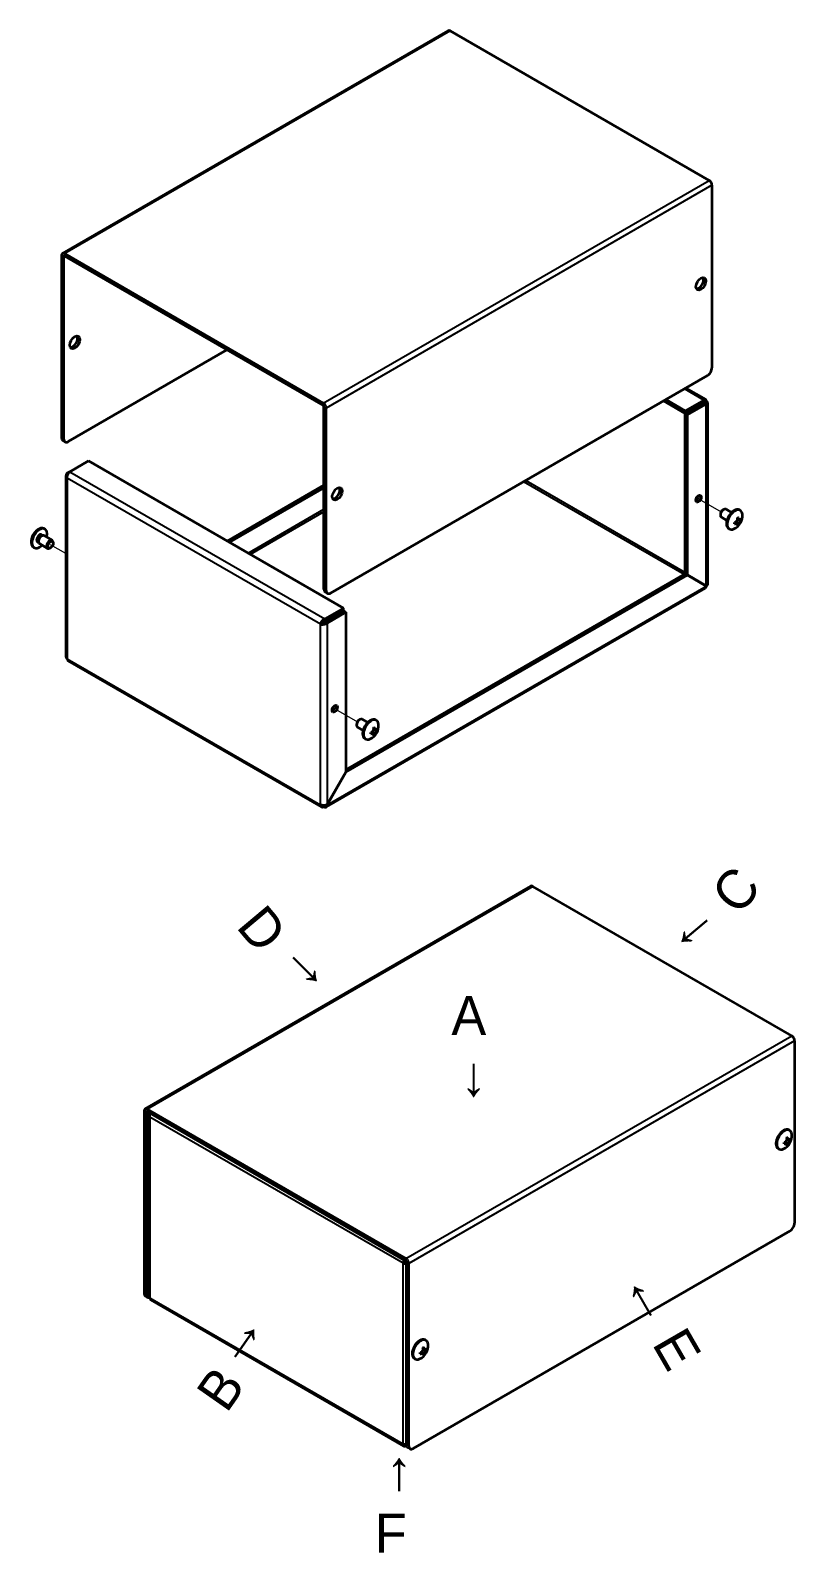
# Model space of a CAD drawing. Header units: millimetres. Extents: x 55 to 2877, y 42 to 710.
# Drawn here: x 721.6 to 966.7, y 131 to 619.3 of the extents above; entities that cross this region are included whole.
import ezdxf

# ---------------------------------------------------------------- set-up
doc = ezdxf.new("R2010")
doc.units = ezdxf.units.MM
doc.header["$LTSCALE"] = 2.5
for name, color, linetype, lineweight in [('Symbol (ISO)', 7, 'CONTINUOUS', 18), ('Tweak Trail (ISO)', 7, 'CONTINUOUS', 18), ('Visible (ISO)', 7, 'CONTINUOUS', 35), ('Visible Narrow (ISO)', 7, 'CONTINUOUS', 25)]:
    doc.layers.add(name, color=color, linetype=linetype, lineweight=lineweight)
doc.styles.add('kst32b', font='kst32b')
doc.styles.add('unicode', font='unicode')

msp = doc.modelspace()

# ---------------------------------------------------------------- linework, layer by layer
at = {"layer": 'Tweak Trail (ISO)'}
for p, q in [((936.06665, 468.91274), (943.11408, 464.84391)), ((732.97782, 451.44418), (728.04315, 454.29321)), ((819.39403, 401.55177), (826.44146, 397.48294))]:
    msp.add_line(p, q, dxfattribs=at)
at = {"layer": 'Visible (ISO)'}
for p, q in [((855.5916, 619.16744), (731.84792, 547.72399)), ((939.25594, 571.1747), (856.2416, 619.10305)), ((940.17518, 569.58254), (940.17518, 511.03973)), ((731.57868, 547.12888), (731.57868, 488.58608)), ((732.49792, 547.6596), (815.51225, 499.73125)), ((732.28578, 488.17783), (732.28578, 546.72063)), ((732.49792, 546.84311), (815.51225, 498.91476)), ((733.7, 487.36133), (784.61169, 516.75521)), ((938.76096, 508.59024), (817.8457, 438.77978)), ((931.77568, 504.55729), (938.17782, 500.86101)), ((815.72438, 440.00453), (815.72438, 498.54733)), ((816.43149, 439.59628), (816.43149, 498.13909)), ((931.56919, 496.41249), (924.61883, 500.42528)), ((931.56919, 497.22898), (925.32594, 500.83352)), ((937.57959, 500.69909), (931.56919, 497.22898)), ((937.57959, 499.8826), (931.56919, 496.41249)), ((937.62959, 499.79599), (931.61919, 496.32588)), ((932.32629, 495.91763), (938.3367, 499.38775)), ((937.57959, 499.8826), (937.57959, 500.69909)), ((937.62959, 499.85373), (938.3367, 500.26198)), ((937.62959, 499.79599), (938.3367, 499.38775)), ((938.77604, 499.82486), (938.77604, 441.70721)), ((931.56919, 496.41249), (931.56919, 497.22898)), ((931.61919, 445.00207), (931.61919, 496.32588)), ((931.61919, 496.32588), (932.32629, 495.91763)), ((932.32629, 444.59382), (932.32629, 495.91763)), ((732.7, 487.26227), (731.99289, 487.67052)), ((734.17426, 477.6978), (740.18467, 481.16791)), ((740.18467, 481.16791), (821.96763, 433.9505)), ((732.97782, 476.47306), (732.97782, 418.35541)), ((734.17426, 477.6978), (733.41716, 477.26069)), ((733.70395, 477.0951), (733.41716, 477.26069)), ((815.72438, 473.39924), (784.6824, 455.47714)), ((815.72438, 472.58274), (785.3895, 455.06889)), ((942.86694, 464.01227), (942.86694, 463.76183)), ((943.71071, 465.47373), (943.9276, 465.59895)), ((946.44282, 464.65409), (944.6776, 465.67324)), ((949.21351, 465.3061), (948.97125, 465.44597)), ((725.99035, 459.46212), (726.23261, 459.32225)), ((944.94282, 462.05602), (943.1776, 463.07517)), ((945.76351, 459.33053), (945.52125, 459.4704)), ((948.59839, 460.70356), (947.93084, 461.71035)), ((948.23627, 462.23922), (949.44187, 462.1645)), ((723.83886, 455.17615), (724.19908, 454.96818)), ((724.12725, 455.12211), (724.23837, 454.88399)), ((724.46472, 454.62717), (727.07626, 453.1194)), ((725.17636, 457.49277), (725.53658, 457.28479)), ((725.36735, 457.27003), (725.62914, 457.29287)), ((725.96472, 457.22525), (728.57626, 455.71748)), ((728.88692, 454.78037), (728.88692, 455.03081)), ((722.54035, 453.48654), (722.78261, 453.34667)), ((728.04314, 453.31891), (727.82626, 453.19369)), ((822.72474, 382.0741), (931.56919, 444.91547)), ((822.77474, 381.28647), (932.27629, 444.50722)), ((931.56919, 444.91547), (932.27629, 444.50722)), ((931.61919, 445.00207), (932.32629, 444.59382)), ((932.27629, 444.50722), (938.2867, 441.03711)), ((938.3367, 441.12371), (932.32629, 444.59382)), ((938.00104, 440.36488), (816.42867, 370.17504)), ((816.1386, 439.08897), (816.8457, 438.68073)), ((821.96763, 433.9505), (815.95723, 430.48039)), ((815.95723, 429.66389), (821.96763, 433.134)), ((815.95723, 429.66389), (815.95723, 430.48039)), ((816.00723, 429.57729), (822.01763, 433.0474)), ((816.71433, 429.16904), (822.72474, 432.63915)), ((821.96763, 433.134), (821.96763, 433.9505)), ((822.01763, 433.0474), (822.72474, 432.63915)), ((822.72474, 432.63915), (822.72474, 381.31534)), ((815.30012, 429.22677), (814.59301, 428.81853)), ((816.00723, 429.57729), (816.71433, 429.16904)), ((814.90367, 370.1606), (733.72782, 417.02751)), ((826.19432, 396.65131), (826.19432, 396.40087)), ((828.2702, 394.69505), (826.50498, 395.7142)), ((827.03809, 398.11276), (827.25498, 398.23798)), ((829.7702, 397.29312), (828.00498, 398.31228)), ((832.54089, 397.94513), (832.29863, 398.085)), ((829.09089, 391.96956), (828.84863, 392.10943)), ((831.92577, 393.34259), (831.25822, 394.34939)), ((831.56366, 394.87825), (832.76925, 394.80353)), ((822.72474, 381.31534), (816.71433, 370.905)), ((816.76433, 370.87614), (822.77474, 381.28647)), ((822.72474, 381.31534), (822.77474, 381.28647)), ((815.65367, 370.2349), (815.65367, 370.62248)), ((816.71433, 370.905), (816.76433, 370.87614)), ((882.07581, 344.7548), (758.33213, 273.31134)), ((965.74015, 296.76206), (882.72581, 344.69041)), ((966.65939, 295.16989), (966.65939, 236.62709)), ((758.06289, 272.71623), (758.06289, 214.17343)), ((758.76999, 213.76518), (758.76999, 272.30799)), ((758.98213, 273.24696), (841.99646, 225.31861)), ((758.98213, 272.43046), (841.99646, 224.50211)), ((759.46203, 271.46262), (759.46203, 213.34498)), ((965.09112, 266.41939), (964.84885, 266.55926)), ((961.64112, 260.44381), (961.39885, 260.58369)), ((964.476, 261.81685), (963.80845, 262.82364)), ((964.11388, 263.3525), (965.31948, 263.27779)), ((965.24517, 234.1776), (844.32992, 164.36714)), ((841.78433, 224.21634), (841.07722, 223.80809)), ((842.20859, 165.59188), (842.20859, 224.13469)), ((842.9157, 165.18363), (842.9157, 223.72644)), ((759.18421, 212.84963), (758.4771, 213.25788)), ((841.38788, 165.15017), (760.21203, 212.01707)), ((847.80338, 194.45588), (847.13583, 195.46267)), ((847.44126, 195.99154), (848.64686, 195.91682)), ((848.4185, 199.05842), (848.17624, 199.19829)), ((844.9685, 193.08285), (844.72624, 193.22272)), ((842.13788, 165.22446), (842.13788, 165.61205)), ((842.62281, 164.67633), (843.32992, 164.26808))]:
    msp.add_line(p, q, dxfattribs=at)
for centre, start, end in [((945.33706, 463.56046), 294.1049784, 5.8950216), ((726.4168, 455.23219), 114.1049784, 185.8950216), ((828.66444, 396.19949), 294.1049784, 5.8950216), ((961.21467, 264.67374), 294.1049784, 5.8950216), ((844.54205, 197.31278), 294.1049784, 5.8950216)]:
    msp.add_arc(centre, 4.6, start, end, dxfattribs=at)
for centre, major_axis, ratio, start_param, end_param in [((856.2416, 618.04161), (-0.65, 1.12583), 0.577350269, 5.497787144, 6.283185307), ((939.25594, 570.11326), (0.65, -1.12583), 0.577350269, 0.785398163, 2.35619449), ((732.49792, 546.59816), (-0.65, 1.12583), 0.577350269, 5.497787144, 7.068583471), ((732.49792, 546.59816), (-0.15, 0.25981), 0.577350269, 5.497787144, 7.068583471), ((935.93254, 538.39237), (-1.125, -1.94856), 0.577350269, 0.319687259, 2.821905394), ((735.11421, 519.61295), (-1.125, -1.94856), 0.577350269, 0.319687259, 2.821905394), ((938.76096, 510.22324), (-1, -1.73205), 0.577350269, 0.785398163, 2.35619449), ((815.51225, 498.66981), (-0.65, 1.12583), 0.577350269, 3.926990817, 5.497787144), ((815.51225, 498.66981), (-0.15, 0.25981), 0.577350269, 3.926990817, 5.497787144), ((732.99289, 489.40257), (-1, -1.73205), 0.577350269, 5.497787144, 6.283185307), ((733.7, 488.99432), (-1, -1.73205), 0.577350269, 5.497787144, 7.068583471), ((819.25992, 471.0314), (-1.125, -1.94856), 0.577350269, 0.319687259, 2.821905394), ((935.15472, 469.43923), (0.61475, 1.06478), 0.577350269, 3.754340241, 5.67043772), ((943.9276, 464.37421), (-0.75, -1.29904), 0.577350269, 3.141592654, 6.283185307), ((943.71071, 464.49943), (0.59664, 1.03341), 0.577350269, 0.785398163, 2.35619449), ((947.24625, 462.45819), (-1.725, -2.98779), 0.577350269, 3.141592654, 6.283185307), ((947.48851, 462.31831), (-1.725, -2.98779), 0.577350269, 2.468241036, 6.956536924), ((724.26535, 456.47433), (1.725, 2.98779), 0.577350269, 0, 3.141592654), ((724.50761, 456.33446), (1.725, 2.98779), 0.577350269, 5.162185841, 10.545777427), ((945.33706, 463.76662), (4.59306, 0), 0.577350269, 5.177666016, 5.188340411), ((946.93877, 463.65972), (-0.26651, 4.30046), 0.087141428, 4.035570693, 4.152842397), ((945.33706, 463.35429), (-4.59306, 0), 0.577350269, 2.036073362, 2.046747757), ((946.05195, 462.1237), (3.85756, 1.91943), 0.087141428, 5.271935564, 5.389207267), ((945.15851, 463.45737), (-2.29653, 3.97771), 0.577350269, 4.23643755, 4.247111945), ((946.05195, 464.17172), (2.80011, -3.2748), 0.811833134, 6.074746791, 6.192018494), ((945.15851, 463.45737), (-2.29653, 3.97771), 0.577350269, 3.606869689, 3.617544084), ((945.5156, 463.66354), (2.29653, -3.97771), 0.577350269, 1.094844896, 1.105519292), ((945.5156, 463.66354), (2.29653, -3.97771), 0.577350269, 0.465277035, 0.475951431), ((945.33706, 463.76662), (4.59306, 0), 0.577350269, 5.807233877, 5.817908272), ((945.33706, 463.35429), (-4.59306, 0), 0.577350269, 2.665641223, 2.676315618), ((945.16513, 462.63571), (4.23612, -0.78757), 0.811833134, 0.091166813, 0.208438516), ((724.50761, 456.33446), (0.66875, 1.15831), 0.577350269, 0, 3.141592654), ((724.99783, 456.05143), (0.66875, 1.15831), 0.577350269, 0.383985251, 2.757607403), ((725.21472, 455.92621), (0.75, 1.29904), 0.577350269, 0, 3.141592654), ((727.82626, 454.41844), (0.75, 1.29904), 0.577350269, 5.497787144, 10.210176124), ((817.1386, 440.82103), (-1, -1.73205), 0.577350269, 5.497787144, 6.283185307), ((817.8457, 440.41278), (-1, -1.73205), 0.577350269, 5.497787144, 7.068583471), ((937.27604, 441.67835), (0.25, 0.43301), 0.577350269, 4.612221559, 4.812556402), ((937.27604, 441.67835), (-0.75, -1.29904), 0.577350269, 1.537456818, 1.604135836), ((734.47782, 418.32654), (-0.75, -1.29904), 0.577350269, 5.497787144, 6.283185307), ((818.4821, 402.07826), (0.61475, 1.06478), 0.577350269, 3.754340241, 5.67043772), ((827.25498, 397.01324), (-0.75, -1.29904), 0.577350269, 3.141592654, 6.283185307), ((827.03809, 397.13846), (0.59664, 1.03341), 0.577350269, 0.785398163, 2.35619449), ((830.57363, 395.09722), (-1.725, -2.98779), 0.577350269, 3.141592654, 6.283185307), ((830.81589, 394.95735), (-1.725, -2.98779), 0.577350269, 2.468241036, 6.956536924), ((829.37933, 394.76273), (3.85756, 1.91943), 0.087141428, 5.271935564, 5.389207267), ((828.84298, 396.30257), (2.29653, -3.97771), 0.577350269, 1.094844896, 1.105519292), ((828.66444, 396.40565), (4.59306, 0), 0.577350269, 5.177666016, 5.188340411), ((830.26615, 396.29875), (-0.26651, 4.30046), 0.087141428, 4.035570693, 4.152842397), ((828.66444, 395.99332), (-4.59306, 0), 0.577350269, 2.036073362, 2.046747757), ((828.48589, 396.0964), (-2.29653, 3.97771), 0.577350269, 4.23643755, 4.247111945), ((829.37933, 396.81075), (2.80011, -3.2748), 0.811833134, 6.074746791, 6.192018494), ((828.48589, 396.0964), (-2.29653, 3.97771), 0.577350269, 3.606869689, 3.617544084), ((828.84298, 396.30257), (2.29653, -3.97771), 0.577350269, 0.465277035, 0.475951431), ((828.66444, 396.40565), (4.59306, 0), 0.577350269, 5.807233877, 5.817908272), ((828.66444, 395.99332), (-4.59306, 0), 0.577350269, 2.665641223, 2.676315618), ((828.49251, 395.27474), (4.23612, -0.78757), 0.811833134, 0.091166813, 0.208438516), ((815.65367, 371.45964), (-0.75, -1.29904), 0.577350269, 5.497787144, 7.068583471), ((882.72581, 343.62896), (-0.65, 1.12583), 0.577350269, 5.497787144, 6.283185307), ((965.74015, 295.70061), (0.65, -1.12583), 0.577350269, 0.785398163, 2.35619449), ((758.98213, 272.18551), (-0.65, 1.12583), 0.577350269, 5.497787144, 7.068583471), ((758.98213, 272.18551), (-0.15, 0.25981), 0.577350269, 5.497787144, 7.068583471), ((963.12385, 263.57147), (-1.725, -2.98779), 0.577350269, 3.141592654, 6.283185307), ((963.36612, 263.4316), (-1.725, -2.98779), 0.577350269, 2.468241036, 6.956536924), ((961.92956, 263.23699), (3.85756, 1.91943), 0.087141428, 5.271935564, 5.389207267), ((961.03612, 264.57066), (-2.29653, 3.97771), 0.577350269, 4.23643755, 4.247111945), ((961.39321, 264.77683), (2.29653, -3.97771), 0.577350269, 1.094844896, 1.105519292), ((961.21467, 264.87991), (4.59306, 0), 0.577350269, 5.807233877, 5.817908272), ((961.04274, 263.74899), (4.23612, -0.78757), 0.811833134, 0.091166813, 0.208438516), ((961.21467, 264.87991), (4.59306, 0), 0.577350269, 5.177666016, 5.188340411), ((962.81638, 264.773), (-0.26651, 4.30046), 0.087141428, 4.035570693, 4.152842397), ((961.21467, 264.46758), (-4.59306, 0), 0.577350269, 2.036073362, 2.046747757), ((961.92956, 265.28501), (2.80011, -3.2748), 0.811833134, 6.074746791, 6.192018494), ((961.03612, 264.57066), (-2.29653, 3.97771), 0.577350269, 3.606869689, 3.617544084), ((961.39321, 264.77683), (2.29653, -3.97771), 0.577350269, 0.465277035, 0.475951431), ((961.21467, 264.46758), (-4.59306, 0), 0.577350269, 2.665641223, 2.676315618), ((965.24517, 235.81059), (-1, -1.73205), 0.577350269, 0.785398163, 2.35619449), ((841.99646, 224.25716), (-0.65, 1.12583), 0.577350269, 3.926990817, 5.497787144), ((841.99646, 224.25716), (-0.15, 0.25981), 0.577350269, 3.926990817, 5.497787144), ((759.4771, 214.98993), (-1, -1.73205), 0.577350269, 5.497787144, 6.283185307), ((760.18421, 214.58168), (-1, -1.73205), 0.577350269, 5.497787144, 6.78163656), ((760.96203, 213.31611), (-0.75, -1.29904), 0.577350269, 5.497787144, 6.283185307), ((846.45124, 196.2105), (-1.725, -2.98779), 0.577350269, 3.141592654, 6.283185307), ((846.6935, 196.07063), (-1.725, -2.98779), 0.577350269, 2.468241036, 6.956536924), ((845.25694, 195.87602), (3.85756, 1.91943), 0.087141428, 5.271935564, 5.389207267), ((844.3635, 197.20969), (-2.29653, 3.97771), 0.577350269, 4.23643755, 4.247111945), ((844.72059, 197.41586), (2.29653, -3.97771), 0.577350269, 1.094844896, 1.105519292), ((844.54205, 197.51894), (4.59306, 0), 0.577350269, 5.807233877, 5.817908272), ((844.54205, 197.10661), (-4.59306, 0), 0.577350269, 2.665641223, 2.676315618), ((844.37012, 196.38803), (4.23612, -0.78757), 0.811833134, 0.091166813, 0.208438516), ((844.54205, 197.51894), (4.59306, 0), 0.577350269, 5.177666016, 5.188340411), ((846.14376, 197.41204), (-0.26651, 4.30046), 0.087141428, 4.035570693, 4.152842397), ((844.54205, 197.10661), (-4.59306, 0), 0.577350269, 2.036073362, 2.046747757), ((845.25694, 197.92404), (2.80011, -3.2748), 0.811833134, 6.074746791, 6.192018494), ((844.3635, 197.20969), (-2.29653, 3.97771), 0.577350269, 3.606869689, 3.617544084), ((844.72059, 197.41586), (2.29653, -3.97771), 0.577350269, 0.465277035, 0.475951431), ((842.13788, 166.4492), (-0.75, -1.29904), 0.577350269, 5.497787144, 7.068583471), ((843.62281, 166.40838), (-1, -1.73205), 0.577350269, 5.497787144, 6.283185307), ((844.32992, 166.00013), (-1, -1.73205), 0.577350269, 5.497787144, 7.068583471)]:
    msp.add_ellipse(centre, major_axis=major_axis, ratio=ratio, start_param=start_param, end_param=end_param, dxfattribs=at)
for centre, major_axis in [((936.63964, 537.98412), (1.125, 1.94856)), ((735.82132, 519.2047), (1.125, 1.94856)), ((819.96703, 470.62315), (1.125, 1.94856)), ((935.86183, 469.03098), (-0.61475, -1.06478)), ((728.04314, 454.29322), (0.59664, 1.03341)), ((819.18921, 401.67001), (-0.61475, -1.06478))]:
    msp.add_ellipse(centre, major_axis=major_axis, ratio=0.577350269, dxfattribs=at)
for points, knots in [([(938.3367, 500.26198), (938.41532, 500.71486), (938.20258, 500.98236), (937.87589, 500.87395), (937.78212, 500.84283), (937.68087, 500.78362), (937.57959, 500.69909)], [0, 0, 0, 0, 1.2205093, 1.2205093, 1.2205093, 1.5707963, 1.5707963, 1.5707963, 1.5707963]), ([(938.3367, 499.38775), (938.76822, 499.5461), (938.8935, 499.86409), (938.63628, 500.09281), (938.56245, 500.15845), (938.46055, 500.21653), (938.3367, 500.26198)], [0, 0, 0, 0, 1.2205093, 1.2205093, 1.2205093, 1.5707963, 1.5707963, 1.5707963, 1.5707963]), ([(733.41716, 477.26069), (732.98564, 476.92077), (732.86035, 476.42121), (733.11758, 476.01093), (733.19141, 475.89318), (733.29331, 475.78299), (733.41716, 475.68543)], [0, 0, 0, 0, 1.2205093, 1.2205093, 1.2205093, 1.5707963, 1.5707963, 1.5707963, 1.5707963]), ([(733.41716, 475.68543), (733.33853, 476.22909), (733.55128, 476.92381), (733.87797, 477.3742), (733.97173, 477.50346), (734.07298, 477.61327), (734.17426, 477.6978)], [0, 0, 0, 0, 1.2205093, 1.2205093, 1.2205093, 1.5707963, 1.5707963, 1.5707963, 1.5707963]), ([(948.25204, 462.81339), (948.2695, 462.74024), (948.27901, 462.66324), (948.28243, 462.50353), (948.27546, 462.41974), (948.24289, 462.25129), (948.20663, 462.11144), (948.03897, 461.82053), (947.94623, 461.71844), (947.79434, 461.58622), (947.72588, 461.53821), (947.58496, 461.46095), (947.51364, 461.43101), (947.44153, 461.40954)], [0, 0, 0, 0, 0.0243262, 0.0243262, 0.0500119, 0.0500119, 0.0765891, 0.0765891, 0.0996632, 0.0996632, 0.1164612, 0.1164612, 0.1321878, 0.1321878, 0.1321878, 0.1321878]), ([(947.44153, 460.99721), (947.5136, 461.01866), (947.58504, 461.03439), (947.72507, 461.05476), (947.79415, 461.05885), (947.92375, 461.05272), (948.02673, 461.0406), (948.19483, 460.94393), (948.23688, 460.88351), (948.27544, 460.78108), (948.28278, 460.73369), (948.27923, 460.63377), (948.26951, 460.58228), (948.25204, 460.52926)], [0, 0, 0, 0, 0.0243262, 0.0243262, 0.0500119, 0.0500119, 0.0765891, 0.0765891, 0.0996632, 0.0996632, 0.1164612, 0.1164612, 0.1321878, 0.1321878, 0.1321878, 0.1321878]), ([(947.71547, 461.53514), (947.78708, 461.44248), (947.8576, 461.34843), (947.97284, 461.19689), (948.0178, 461.13822), (948.10742, 461.02623), (948.1555, 460.96955), (948.19439, 460.92838)], [0.0831598, 0.0831598, 0.0831598, 0.0831598, 0.1214426, 0.1214426, 0.1458345, 0.1458345, 0.1706864, 0.1706864, 0.1706864, 0.1706864]), ([(949.04583, 462.40194), (949.02958, 462.4058), (949.01064, 462.40991), (948.95771, 462.42063), (948.92211, 462.42705), (948.77699, 462.45073), (948.65797, 462.46534), (948.45386, 462.49087), (948.36674, 462.50168), (948.27998, 462.51341)], [0, 0, 0, 0, 0.0073899, 0.0073899, 0.0202842, 0.0202842, 0.0590848, 0.0590848, 0.0876382, 0.0876382, 0.0876382, 0.0876382]), ([(949.41964, 462.5516), (949.38248, 462.50999), (949.34266, 462.47601), (949.25842, 462.42343), (949.21337, 462.40547), (949.12131, 462.38992), (949.04405, 462.38719), (948.87606, 462.4838), (948.81462, 462.55541), (948.73216, 462.68319), (948.70107, 462.7443), (948.64845, 462.87664), (948.6266, 462.94637), (948.60913, 463.01955)], [0, 0, 0, 0, 0.0243262, 0.0243262, 0.0500119, 0.0500119, 0.0765891, 0.0765891, 0.0996632, 0.0996632, 0.1164612, 0.1164612, 0.1321878, 0.1321878, 0.1321878, 0.1321878]), ([(948.60913, 460.73543), (948.62654, 460.78825), (948.6483, 460.84654), (948.70068, 460.97425), (948.7316, 461.04346), (948.81375, 461.21507), (948.87541, 461.33572), (949.04578, 461.63059), (949.12383, 461.74766), (949.21385, 461.87884), (949.25876, 461.94046), (949.3428, 462.04932), (949.38255, 462.09774), (949.41964, 462.13927)], [0, 0, 0, 0, 0.0242537, 0.0242537, 0.0501416, 0.0501416, 0.0857031, 0.0857031, 0.1271655, 0.1271655, 0.1688502, 0.1688502, 0.208348, 0.208348, 0.208348, 0.208348]), ([(938.76899, 441.70664), (938.77106, 441.58666), (938.72798, 441.46674), (938.63628, 441.35817), (938.56245, 441.27076), (938.46055, 441.19092), (938.3367, 441.12371)], [0.7853982, 0.7853982, 0.7853982, 0.7853982, 1.2205093, 1.2205093, 1.2205093, 1.5707963, 1.5707963, 1.5707963, 1.5707963]), ([(815.95723, 430.48039), (815.44709, 430.27664), (814.95182, 429.74504), (814.72512, 429.23692), (814.66005, 429.09109), (814.61558, 428.9485), (814.59301, 428.81853)], [0, 0, 0, 0, 1.2205093, 1.2205093, 1.2205093, 1.5707963, 1.5707963, 1.5707963, 1.5707963]), ([(814.59301, 428.81853), (815.02453, 428.66017), (815.73255, 428.67862), (816.28594, 428.91792), (816.44476, 428.98659), (816.59049, 429.07148), (816.71433, 429.16904)], [0, 0, 0, 0, 1.2205093, 1.2205093, 1.2205093, 1.5707963, 1.5707963, 1.5707963, 1.5707963]), ([(832.74702, 395.19064), (832.70986, 395.14902), (832.67004, 395.11505), (832.58581, 395.06246), (832.54076, 395.0445), (832.44869, 395.02896), (832.37143, 395.02623), (832.20344, 395.12283), (832.142, 395.19445), (832.05954, 395.32222), (832.02845, 395.38333), (831.97583, 395.51567), (831.95398, 395.5854), (831.93651, 395.65858)], [0, 0, 0, 0, 0.0243262, 0.0243262, 0.0500119, 0.0500119, 0.0765891, 0.0765891, 0.0996632, 0.0996632, 0.1164612, 0.1164612, 0.1321878, 0.1321878, 0.1321878, 0.1321878]), ([(831.57942, 395.45242), (831.59688, 395.37928), (831.60639, 395.30228), (831.60981, 395.14256), (831.60284, 395.05877), (831.57027, 394.89032), (831.53401, 394.75047), (831.36635, 394.45957), (831.27361, 394.35747), (831.12172, 394.22525), (831.05326, 394.17725), (830.91234, 394.09998), (830.84103, 394.07004), (830.76891, 394.04858)], [0, 0, 0, 0, 0.0243262, 0.0243262, 0.0500119, 0.0500119, 0.0765891, 0.0765891, 0.0996632, 0.0996632, 0.1164612, 0.1164612, 0.1321878, 0.1321878, 0.1321878, 0.1321878]), ([(830.76891, 393.63624), (830.84098, 393.65769), (830.91242, 393.67342), (831.05245, 393.69379), (831.12153, 393.69788), (831.25113, 393.69176), (831.35411, 393.67963), (831.52221, 393.58297), (831.56426, 393.52254), (831.60282, 393.42011), (831.61016, 393.37272), (831.60661, 393.2728), (831.59689, 393.22131), (831.57942, 393.1683)], [0, 0, 0, 0, 0.0243262, 0.0243262, 0.0500119, 0.0500119, 0.0765891, 0.0765891, 0.0996632, 0.0996632, 0.1164612, 0.1164612, 0.1321878, 0.1321878, 0.1321878, 0.1321878]), ([(831.04285, 394.17417), (831.11446, 394.08151), (831.18498, 393.98746), (831.30022, 393.83593), (831.34518, 393.77725), (831.4348, 393.66526), (831.48288, 393.60858), (831.52177, 393.56741)], [0.0831598, 0.0831598, 0.0831598, 0.0831598, 0.1214426, 0.1214426, 0.1458345, 0.1458345, 0.1706864, 0.1706864, 0.1706864, 0.1706864]), ([(832.37321, 395.04097), (832.35696, 395.04483), (832.33802, 395.04894), (832.28509, 395.05966), (832.2495, 395.06608), (832.10437, 395.08976), (831.98535, 395.10437), (831.78124, 395.1299), (831.69412, 395.14071), (831.60736, 395.15244)], [0, 0, 0, 0, 0.0073899, 0.0073899, 0.0202842, 0.0202842, 0.0590848, 0.0590848, 0.0876382, 0.0876382, 0.0876382, 0.0876382]), ([(831.93651, 393.37446), (831.95392, 393.42729), (831.97568, 393.48557), (832.02807, 393.61328), (832.05898, 393.68249), (832.14113, 393.8541), (832.20279, 393.97475), (832.37316, 394.26962), (832.45121, 394.38669), (832.54123, 394.51787), (832.58614, 394.57949), (832.67018, 394.68836), (832.70994, 394.73677), (832.74702, 394.77831)], [0, 0, 0, 0, 0.0242537, 0.0242537, 0.0501416, 0.0501416, 0.0857031, 0.0857031, 0.1271655, 0.1271655, 0.1688502, 0.1688502, 0.208348, 0.208348, 0.208348, 0.208348]), ([(816.71433, 370.905), (816.28282, 370.64092), (815.5748, 370.55363), (815.02141, 370.68718), (814.86258, 370.72552), (814.71686, 370.78006), (814.59301, 370.84727)], [0, 0, 0, 0, 1.2205093, 1.2205093, 1.2205093, 1.5707963, 1.5707963, 1.5707963, 1.5707963]), ([(815.65367, 370.2349), (816.09814, 369.99324), (816.52774, 370.0966), (816.68877, 370.48659), (816.73499, 370.59852), (816.76062, 370.73099), (816.76433, 370.87614)], [0, 0, 0, 0, 1.2205093, 1.2205093, 1.2205093, 1.5707963, 1.5707963, 1.5707963, 1.5707963]), ([(759.67979, 272.02911), (759.43503, 271.71406), (759.39601, 271.32871), (759.60179, 271.00049), (759.67562, 270.88274), (759.77752, 270.77255), (759.90137, 270.67499)], [0.244131, 0.244131, 0.244131, 0.244131, 1.2205093, 1.2205093, 1.2205093, 1.5707963, 1.5707963, 1.5707963, 1.5707963]), ([(964.12965, 263.92667), (964.14711, 263.85353), (964.15662, 263.77653), (964.16004, 263.61681), (964.15307, 263.53303), (964.1205, 263.36457), (964.08424, 263.22472), (963.91658, 262.93382), (963.82384, 262.83173), (963.67195, 262.6995), (963.60349, 262.6515), (963.46256, 262.57424), (963.39125, 262.54429), (963.31914, 262.52283)], [0, 0, 0, 0, 0.0243262, 0.0243262, 0.0500119, 0.0500119, 0.0765891, 0.0765891, 0.0996632, 0.0996632, 0.1164612, 0.1164612, 0.1321878, 0.1321878, 0.1321878, 0.1321878]), ([(965.29724, 263.66489), (965.26009, 263.62328), (965.22027, 263.5893), (965.13603, 263.53672), (965.09098, 263.51876), (964.99891, 263.50321), (964.92166, 263.50048), (964.75367, 263.59709), (964.69223, 263.6687), (964.60977, 263.79648), (964.57868, 263.85758), (964.52606, 263.98993), (964.50421, 264.05965), (964.48674, 264.13284)], [0, 0, 0, 0, 0.0243262, 0.0243262, 0.0500119, 0.0500119, 0.0765891, 0.0765891, 0.0996632, 0.0996632, 0.1164612, 0.1164612, 0.1321878, 0.1321878, 0.1321878, 0.1321878]), ([(963.31914, 262.1105), (963.39121, 262.13195), (963.46265, 262.14768), (963.60268, 262.16804), (963.67176, 262.17213), (963.80136, 262.16601), (963.90434, 262.15389), (964.07244, 262.05722), (964.11448, 261.9968), (964.15305, 261.89437), (964.16039, 261.84697), (964.15684, 261.74706), (964.14712, 261.69556), (964.12965, 261.64255)], [0, 0, 0, 0, 0.0243262, 0.0243262, 0.0500119, 0.0500119, 0.0765891, 0.0765891, 0.0996632, 0.0996632, 0.1164612, 0.1164612, 0.1321878, 0.1321878, 0.1321878, 0.1321878]), ([(963.59308, 262.64843), (963.66469, 262.55577), (963.73521, 262.46172), (963.85045, 262.31018), (963.89541, 262.25151), (963.98503, 262.13952), (964.03311, 262.08284), (964.07199, 262.04167)], [0.0831598, 0.0831598, 0.0831598, 0.0831598, 0.1214426, 0.1214426, 0.1458345, 0.1458345, 0.1706864, 0.1706864, 0.1706864, 0.1706864]), ([(964.92343, 263.51523), (964.90719, 263.51909), (964.88825, 263.5232), (964.83532, 263.53391), (964.79972, 263.54033), (964.6546, 263.56401), (964.53558, 263.57863), (964.33147, 263.60415), (964.24435, 263.61497), (964.15759, 263.62669)], [0, 0, 0, 0, 0.0073899, 0.0073899, 0.0202842, 0.0202842, 0.0590848, 0.0590848, 0.0876382, 0.0876382, 0.0876382, 0.0876382]), ([(964.48674, 261.84872), (964.50414, 261.90154), (964.52591, 261.95983), (964.57829, 262.08753), (964.60921, 262.15674), (964.69136, 262.32836), (964.75302, 262.44901), (964.92338, 262.74388), (965.00144, 262.86095), (965.09146, 262.99212), (965.13636, 263.05374), (965.22041, 263.16261), (965.26016, 263.21103), (965.29724, 263.25256)], [0, 0, 0, 0, 0.0242537, 0.0242537, 0.0501416, 0.0501416, 0.0857031, 0.0857031, 0.1271655, 0.1271655, 0.1688502, 0.1688502, 0.208348, 0.208348, 0.208348, 0.208348]), ([(841.54269, 224.76295), (841.4051, 224.59176), (841.29015, 224.40763), (841.20933, 224.22649), (841.14426, 224.08066), (841.09979, 223.93807), (841.07722, 223.80809)], [0.7853982, 0.7853982, 0.7853982, 0.7853982, 1.2205093, 1.2205093, 1.2205093, 1.5707963, 1.5707963, 1.5707963, 1.5707963]), ([(847.45703, 196.56571), (847.47449, 196.49256), (847.484, 196.41556), (847.48742, 196.25585), (847.48045, 196.17206), (847.44788, 196.00361), (847.41162, 195.86376), (847.24396, 195.57285), (847.15122, 195.47076), (846.99933, 195.33854), (846.93087, 195.29053), (846.78995, 195.21327), (846.71863, 195.18333), (846.64652, 195.16186)], [0, 0, 0, 0, 0.0243262, 0.0243262, 0.0500119, 0.0500119, 0.0765891, 0.0765891, 0.0996632, 0.0996632, 0.1164612, 0.1164612, 0.1321878, 0.1321878, 0.1321878, 0.1321878]), ([(848.25082, 196.15426), (848.23457, 196.15812), (848.21563, 196.16223), (848.1627, 196.17295), (848.1271, 196.17937), (847.98198, 196.20305), (847.86296, 196.21766), (847.65885, 196.24318), (847.57173, 196.254), (847.48497, 196.26572)], [0, 0, 0, 0, 0.0073899, 0.0073899, 0.0202842, 0.0202842, 0.0590848, 0.0590848, 0.0876382, 0.0876382, 0.0876382, 0.0876382]), ([(848.62463, 196.30392), (848.58747, 196.26231), (848.54765, 196.22833), (848.46341, 196.17575), (848.41836, 196.15779), (848.3263, 196.14224), (848.24904, 196.13951), (848.08105, 196.23612), (848.01961, 196.30773), (847.93715, 196.43551), (847.90606, 196.49661), (847.85344, 196.62896), (847.83159, 196.69869), (847.81412, 196.77187)], [0, 0, 0, 0, 0.0243262, 0.0243262, 0.0500119, 0.0500119, 0.0765891, 0.0765891, 0.0996632, 0.0996632, 0.1164612, 0.1164612, 0.1321878, 0.1321878, 0.1321878, 0.1321878]), ([(847.81412, 194.48775), (847.83153, 194.54057), (847.85329, 194.59886), (847.90567, 194.72657), (847.93659, 194.79578), (848.01874, 194.96739), (848.0804, 195.08804), (848.25077, 195.38291), (848.32882, 195.49998), (848.41884, 195.63116), (848.46374, 195.69278), (848.54779, 195.80164), (848.58754, 195.85006), (848.62463, 195.89159)], [0, 0, 0, 0, 0.0242537, 0.0242537, 0.0501416, 0.0501416, 0.0857031, 0.0857031, 0.1271655, 0.1271655, 0.1688502, 0.1688502, 0.208348, 0.208348, 0.208348, 0.208348]), ([(846.64652, 194.74953), (846.71859, 194.77098), (846.79003, 194.78671), (846.93006, 194.80708), (846.99914, 194.81117), (847.12874, 194.80504), (847.23172, 194.79292), (847.39982, 194.69625), (847.44187, 194.63583), (847.48043, 194.5334), (847.48777, 194.48601), (847.48422, 194.38609), (847.4745, 194.3346), (847.45703, 194.28158)], [0, 0, 0, 0, 0.0243262, 0.0243262, 0.0500119, 0.0500119, 0.0765891, 0.0765891, 0.0996632, 0.0996632, 0.1164612, 0.1164612, 0.1321878, 0.1321878, 0.1321878, 0.1321878]), ([(846.92046, 195.28746), (846.99207, 195.1948), (847.06259, 195.10075), (847.17783, 194.94921), (847.22279, 194.89054), (847.31241, 194.77855), (847.36049, 194.72187), (847.39938, 194.6807)], [0.0831598, 0.0831598, 0.0831598, 0.0831598, 0.1214426, 0.1214426, 0.1458345, 0.1458345, 0.1706864, 0.1706864, 0.1706864, 0.1706864]), ([(842.20745, 165.61915), (841.96709, 165.60568), (841.72428, 165.62397), (841.50562, 165.67675), (841.34679, 165.71508), (841.20107, 165.76962), (841.07722, 165.83683)], [0.7382402, 0.7382402, 0.7382402, 0.7382402, 1.2205093, 1.2205093, 1.2205093, 1.5707963, 1.5707963, 1.5707963, 1.5707963])]:
    msp.add_open_spline(points, degree=3, knots=knots, dxfattribs=at)
for points in [[(937.62959, 499.85373), (937.73078, 500.00907), (937.66353, 500.04789), (937.57959, 499.8826)], [(937.62959, 499.85373), (937.81471, 499.86369), (937.81471, 499.78603), (937.62959, 499.79599)], [(938.2867, 441.03711), (938.29503, 440.72128), (938.18271, 440.48222), (937.99702, 440.37069)], [(815.30012, 429.22677), (815.4013, 429.38211), (815.67092, 429.61543), (815.95723, 429.66389)], [(815.30012, 429.22677), (815.48524, 429.23673), (815.82211, 429.35357), (816.00723, 429.57729)], [(733.41716, 417.71417), (733.13947, 417.88411), (732.9886, 418.12016), (732.98486, 418.35599)], [(759.90137, 270.67499), (759.85077, 271.02484), (759.92083, 271.43724), (760.06427, 271.80683)], [(841.07722, 223.80809), (841.37158, 223.70007), (841.79459, 223.67432), (842.20942, 223.74482)], [(841.78433, 224.21634), (841.83444, 224.29326), (841.92584, 224.3893), (842.04013, 224.47255)], [(841.78433, 224.21634), (841.88226, 224.22161), (842.02264, 224.25678), (842.16057, 224.32186)], [(759.90137, 212.70374), (759.62369, 212.87368), (759.47281, 213.10972), (759.46907, 213.34555)], [(842.13788, 165.22446), (842.18083, 165.20111), (842.22363, 165.18098), (842.26606, 165.16403)]]:
    msp.add_open_spline(points, degree=3, dxfattribs=at)
at = {"layer": 'Visible Narrow (ISO)'}
for p, q in [((856.2416, 619.10305), (732.49792, 547.6596)), ((815.51225, 499.73125), (939.25594, 571.1747)), ((940.17518, 569.58254), (816.43149, 498.13909)), ((732.28578, 546.72063), (731.57868, 547.12888)), ((732.49792, 547.6596), (732.49792, 546.84311)), ((732.49792, 546.84311), (732.28578, 546.72063)), ((937.57959, 500.69909), (931.33634, 504.30363)), ((815.51225, 498.91476), (815.51225, 499.73125)), ((816.43149, 498.13909), (815.72438, 498.54733)), ((937.62959, 499.85373), (937.57959, 499.8826)), ((937.62959, 499.79599), (937.62959, 499.85373)), ((938.3367, 441.12371), (938.3367, 499.38775)), ((732.28578, 488.17783), (731.57868, 488.58608)), ((733.41716, 475.68543), (733.41716, 417.71417)), ((814.59301, 428.81853), (733.41716, 475.68543)), ((734.17426, 477.6978), (815.95723, 430.48039)), ((931.26563, 444.74021), (879.71755, 474.50151)), ((880.42465, 474.90976), (931.61919, 445.35258)), ((791.39991, 451.59878), (815.72438, 465.64252)), ((815.72438, 464.82603), (792.10702, 451.19053)), ((816.43149, 439.59628), (815.72438, 440.00453)), ((816.76433, 370.87614), (938.2867, 441.03711)), ((814.59301, 370.84727), (814.59301, 428.81853)), ((816.71433, 429.16904), (816.71433, 370.905)), ((733.41716, 417.71417), (814.59301, 370.84727)), ((882.72581, 344.69041), (758.98213, 273.24696)), ((841.99646, 225.31861), (965.74015, 296.76206)), ((966.65939, 295.16989), (842.9157, 223.72644)), ((758.76999, 272.30799), (758.06289, 272.71623)), ((758.98213, 272.43046), (758.76999, 272.30799)), ((758.98213, 273.24696), (758.98213, 272.43046)), ((759.90137, 270.67499), (759.90137, 212.70374)), ((841.07722, 223.80809), (759.90137, 270.67499)), ((841.99646, 224.50211), (841.99646, 225.31861)), ((841.07722, 165.83683), (841.07722, 223.80809)), ((842.9157, 223.72644), (842.20859, 224.13469)), ((758.76999, 213.76518), (758.06289, 214.17343)), ((759.90137, 212.70374), (841.07722, 165.83683)), ((842.9157, 165.18363), (842.20859, 165.59188))]:
    msp.add_line(p, q, dxfattribs=at)
for points in [[(947.39845, 461.09177), (947.40889, 461.05799), (947.42291, 461.02627), (947.44153, 460.99721)], [(948.60913, 463.01955), (948.57289, 463.02123), (948.53851, 463.01741), (948.5056, 463.00993)], [(831.93651, 395.65858), (831.90028, 395.66026), (831.8659, 395.65644), (831.83298, 395.64896)], [(830.72583, 393.7308), (830.73627, 393.69702), (830.75029, 393.6653), (830.76891, 393.63624)], [(964.48674, 264.13284), (964.4505, 264.13452), (964.41612, 264.1307), (964.38321, 264.12321)], [(963.27606, 262.20506), (963.2865, 262.17128), (963.30051, 262.13956), (963.31914, 262.1105)], [(847.81412, 196.77187), (847.77788, 196.77355), (847.7435, 196.76973), (847.71059, 196.76225)], [(846.60344, 194.84409), (846.61388, 194.81031), (846.6279, 194.77859), (846.64652, 194.74953)]]:
    msp.add_open_spline(points, degree=3, dxfattribs=at)
for points, knots in [([(947.97576, 461.75878), (947.98558, 461.74225), (947.99541, 461.72555), (948.00524, 461.7087), (948.10589, 461.5362), (948.20654, 461.34856), (948.30718, 461.17624), (948.35751, 461.09009), (948.40783, 461.00776), (948.45815, 460.93305), (948.48332, 460.89569), (948.50848, 460.86023), (948.53364, 460.82714), (948.5588, 460.79404), (948.58396, 460.76332), (948.60913, 460.73543)], [-0.0550089, -0.0550089, -0.0550089, -0.0550089, -0.0508392, -0.0508392, -0.0508392, -0.0081381, -0.0081381, -0.0081381, 0.0132125, 0.0132125, 0.0132125, 0.0238878, 0.0238878, 0.0238878, 0.0345631, 0.0345631, 0.0345631, 0.0345631]), ([(949.41964, 462.13927), (949.3829, 462.14712), (949.34371, 462.15355), (949.30247, 462.15879), (949.26123, 462.16404), (949.21794, 462.1681), (949.17301, 462.17121), (949.08314, 462.17743), (948.98668, 462.17985), (948.88691, 462.18036), (948.68736, 462.18136), (948.47453, 462.1747), (948.27481, 462.17562), (948.25531, 462.17571), (948.23593, 462.17587), (948.2167, 462.17611)], [-0.0345631, -0.0345631, -0.0345631, -0.0345631, -0.0238878, -0.0238878, -0.0238878, -0.0132125, -0.0132125, -0.0132125, 0.0081381, 0.0081381, 0.0081381, 0.0508392, 0.0508392, 0.0508392, 0.0550095, 0.0550095, 0.0550095, 0.0550095]), ([(831.30314, 394.39781), (831.31297, 394.38128), (831.32279, 394.36458), (831.33262, 394.34774), (831.43327, 394.17523), (831.53392, 393.98759), (831.63456, 393.81528), (831.68489, 393.72912), (831.73521, 393.6468), (831.78554, 393.57208), (831.8107, 393.53472), (831.83586, 393.49926), (831.86102, 393.46617), (831.88618, 393.43308), (831.91135, 393.40235), (831.93651, 393.37446)], [-0.0550089, -0.0550089, -0.0550089, -0.0550089, -0.0508392, -0.0508392, -0.0508392, -0.0081381, -0.0081381, -0.0081381, 0.0132125, 0.0132125, 0.0132125, 0.0238878, 0.0238878, 0.0238878, 0.0345631, 0.0345631, 0.0345631, 0.0345631]), ([(832.74702, 394.77831), (832.71028, 394.78615), (832.67109, 394.79258), (832.62985, 394.79782), (832.58861, 394.80307), (832.54533, 394.80713), (832.50039, 394.81024), (832.41052, 394.81647), (832.31406, 394.81889), (832.21429, 394.81939), (832.01474, 394.82039), (831.80191, 394.81374), (831.60219, 394.81465), (831.58269, 394.81474), (831.56331, 394.8149), (831.54408, 394.81515)], [-0.0345631, -0.0345631, -0.0345631, -0.0345631, -0.0238878, -0.0238878, -0.0238878, -0.0132125, -0.0132125, -0.0132125, 0.0081381, 0.0081381, 0.0081381, 0.0508392, 0.0508392, 0.0508392, 0.0550095, 0.0550095, 0.0550095, 0.0550095]), ([(963.85336, 262.87206), (963.86319, 262.85554), (963.87302, 262.83884), (963.88285, 262.82199), (963.9835, 262.64949), (964.08414, 262.46185), (964.18479, 262.28953), (964.23512, 262.20338), (964.28544, 262.12105), (964.33576, 262.04633), (964.36093, 262.00897), (964.38609, 261.97352), (964.41125, 261.94042), (964.43641, 261.90733), (964.46157, 261.87661), (964.48674, 261.84872)], [-0.0550089, -0.0550089, -0.0550089, -0.0550089, -0.0508392, -0.0508392, -0.0508392, -0.0081381, -0.0081381, -0.0081381, 0.0132125, 0.0132125, 0.0132125, 0.0238878, 0.0238878, 0.0238878, 0.0345631, 0.0345631, 0.0345631, 0.0345631]), ([(965.29724, 263.25256), (965.26051, 263.26041), (965.22132, 263.26684), (965.18008, 263.27208), (965.13884, 263.27732), (965.09555, 263.28139), (965.05062, 263.2845), (964.96075, 263.29072), (964.86429, 263.29314), (964.76452, 263.29364), (964.56496, 263.29465), (964.35214, 263.28799), (964.15242, 263.2889), (964.13292, 263.28899), (964.11354, 263.28915), (964.09431, 263.2894)], [-0.0345631, -0.0345631, -0.0345631, -0.0345631, -0.0238878, -0.0238878, -0.0238878, -0.0132125, -0.0132125, -0.0132125, 0.0081381, 0.0081381, 0.0081381, 0.0508392, 0.0508392, 0.0508392, 0.0550095, 0.0550095, 0.0550095, 0.0550095]), ([(847.18075, 195.5111), (847.19057, 195.49457), (847.2004, 195.47787), (847.21023, 195.46102), (847.31088, 195.28852), (847.41153, 195.10088), (847.51217, 194.92856), (847.5625, 194.84241), (847.61282, 194.76008), (847.66314, 194.68537), (847.68831, 194.64801), (847.71347, 194.61255), (847.73863, 194.57946), (847.76379, 194.54636), (847.78895, 194.51564), (847.81412, 194.48775)], [-0.0550089, -0.0550089, -0.0550089, -0.0550089, -0.0508392, -0.0508392, -0.0508392, -0.0081381, -0.0081381, -0.0081381, 0.0132125, 0.0132125, 0.0132125, 0.0238878, 0.0238878, 0.0238878, 0.0345631, 0.0345631, 0.0345631, 0.0345631]), ([(848.62463, 195.89159), (848.58789, 195.89944), (848.5487, 195.90587), (848.50746, 195.91111), (848.46622, 195.91636), (848.42293, 195.92042), (848.378, 195.92353), (848.28813, 195.92975), (848.19167, 195.93217), (848.0919, 195.93268), (847.89235, 195.93368), (847.67952, 195.92702), (847.4798, 195.92794), (847.4603, 195.92803), (847.44092, 195.92819), (847.42169, 195.92843)], [-0.0345631, -0.0345631, -0.0345631, -0.0345631, -0.0238878, -0.0238878, -0.0238878, -0.0132125, -0.0132125, -0.0132125, 0.0081381, 0.0081381, 0.0081381, 0.0508392, 0.0508392, 0.0508392, 0.0550095, 0.0550095, 0.0550095, 0.0550095])]:
    msp.add_open_spline(points, degree=3, knots=knots, dxfattribs=at)

# ---------------------------------------------------------------- texts
at = {"layer": 'Symbol (ISO)', "color": 7, "char_height": 12.5, "attachment_point": 4, "line_spacing_factor": 1.5, "style": 'unicode'}
for s, insert, width, rotation in [('C', (944.00622, 338.8945), 5.5555556, 50), ('D', (792.04824, 335.68376), 6.9444444, 310), ('↓', (932.72028, 334.28929), 4.1666667, 310), ('↓', (805.82269, 315.95124), 4.1666667, 45), ('↓', (922.10951, 212.77631), 4.1666667, 210), ('↓', (793.01735, 194.79966), 4.1666667, 145), ('E', (926.18799, 201.10004), 5.5555556, 300), ('B', (779.35599, 178.98634), 6.9444444, 55), ('↓', (844.0114, 154.82021), 4.1666667, 180)]:
    msp.add_mtext(s, dxfattribs=dict(at, insert=insert, width=width, rotation=rotation))
at = {"layer": 'Symbol (ISO)', "color": 7, "char_height": 12.5, "attachment_point": 4, "line_spacing_factor": 1.5}
for s, insert, width, style in [('A', (856.61653, 303.29644), 8.3333333, 'unicode'), ('↓', (859.5508, 283.56238), 4.1666667, 'unicode'), ('F', (832.05757, 137.22867), 6.0833333, 'kst32b')]:
    msp.add_mtext(s, dxfattribs=dict(at, insert=insert, width=width, style=style))

doc.saveas('drawing.dxf')
